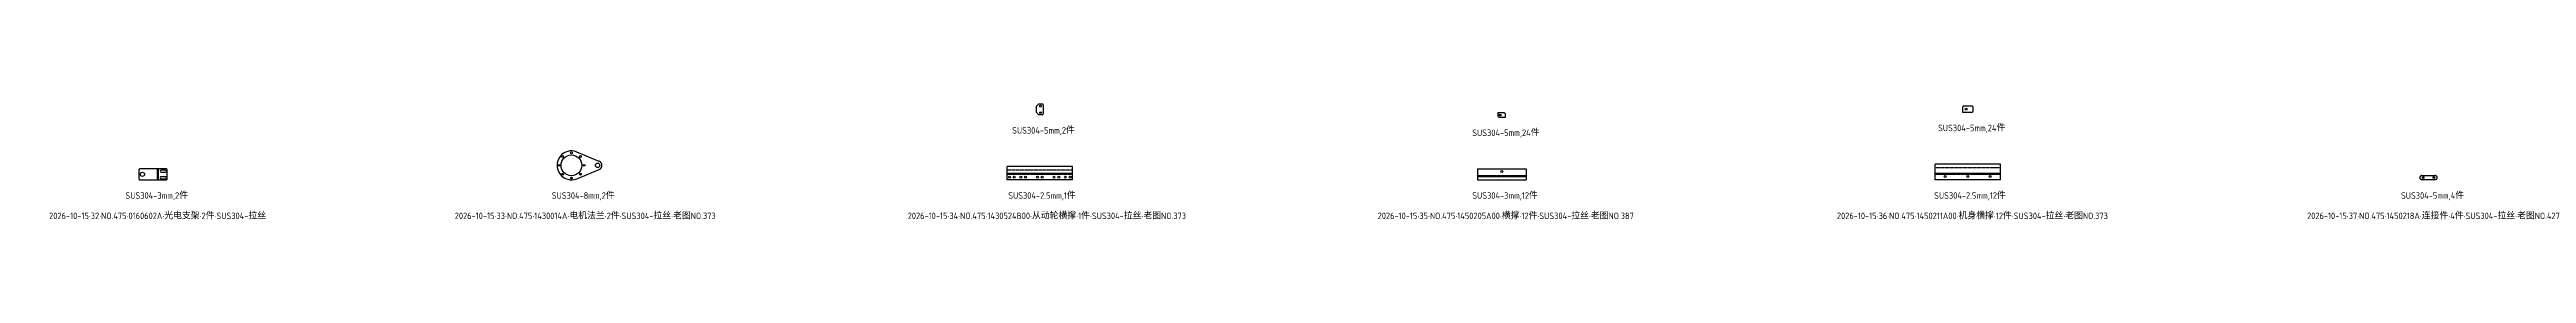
# Model space of a CAD drawing. Header units: inches. Extents: x -1146 to 93018, y 26380 to 28378.
# Drawn here: x 23100 to 34464, y 26431 to 26958 of the extents above; entities that cross this region are included whole.
import ezdxf

# ---------------------------------------------------------------- set-up
doc = ezdxf.new("R2010")
doc.units = ezdxf.units.IN
doc.header["$LTSCALE"] = 0.194989
doc.linetypes.add('CENTER', pattern=[50.8, 31.75, -6.35, 6.35, -6.35])
doc.layers.add('可见 (ISO)', color=7, linetype='Continuous', lineweight=25)
doc.layers.add('折弯线', color=1, linetype='CENTER')
doc.styles.add('Z-English', font='gbenor.shx', dxfattribs={"height": 10, "bigfont": 'hztxt.shx'})

msp = doc.modelspace()

# ---------------------------------------------------------------- linework, layer by layer
at = {"layer": '可见 (ISO)'}
for p, q in [((27628, 26948), (27638, 26958)), ((27628, 26918), (27628, 26948)), ((27638, 26958), (27653, 26958)), ((27658, 26953), (27658, 26913)), ((31878, 26919), (31878, 26944)), ((31883, 26949), (31918, 26949)), ((31923, 26944), (31923, 26924)), ((27638, 26908), (27628, 26918)), ((27653, 26908), (27638, 26908)), ((29775, 26917), (29745, 26917)), ((29745, 26917), (29745, 26902)), ((29750, 26897), (29780, 26897)), ((29775, 26917), (29780, 26912)), ((29780, 26897), (29780, 26912)), ((31918, 26919), (31878, 26919)), ((25622, 26695), (25519, 26738)), ((25519, 26616), (25622, 26658)), ((27793, 26672), (27493, 26672)), ((27493, 26611), (27493, 26672)), ((27793, 26611), (27493, 26611)), ((27793, 26611), (27793, 26672)), ((29651, 26661), (29875, 26661)), ((29651, 26661), (29651, 26611)), ((29651, 26611), (29875, 26611)), ((29875, 26661), (29875, 26611)), ((32050, 26683), (31750, 26683)), ((31750, 26611), (31750, 26683)), ((32050, 26611), (31750, 26611)), ((32050, 26611), (32050, 26683)), ((33984, 26631), (34044, 26631)), ((34044, 26611), (33984, 26611))]:
    msp.add_line(p, q, dxfattribs=at)
for points in [[(23510, 26616, 0.414214), (23515, 26611), (23635, 26611, 0.414214), (23640, 26616), (23640, 26656, 0.414214), (23635, 26661), (23515, 26661, 0.414214), (23510, 26656)], [(23612, 26646), (23632, 26646, 1), (23632, 26655), (23612, 26655, 1)], [(23612, 26616), (23632, 26616, 1), (23632, 26625), (23612, 26625, 1)]]:
    msp.add_lwpolyline(points, format="xyb", close=True, dxfattribs=at)
for centre, radius in [((27646, 26948), 4.19), ((31893, 26934), 4.19), ((27646, 26918), 4.19), ((29755, 26907), 4.19), ((25494, 26677), 47.6), ((25453, 26717), 4.25), ((25494, 26734), 4.25), ((25535, 26717), 4.25), ((23526, 26636), 9.5), ((25437, 26677), 4.25), ((25453, 26636), 4.25), ((25494, 26619), 4.25), ((25535, 26636), 4.25), ((25552, 26677), 4.25), ((25614, 26677), 10.1), ((27504, 26623), 4.25), ((27526, 26623), 4.25), ((27556, 26623), 4.25), ((27578, 26623), 4.25), ((27632, 26623), 4.25), ((27654, 26623), 4.25), ((27708, 26623), 4.25), ((27730, 26623), 4.25), ((27760, 26623), 4.25), ((27782, 26623), 4.25), ((29763, 26649), 4.5), ((31797, 26626), 4.5), ((31900, 26626), 4.5), ((32003, 26626), 4.5), ((33989, 26621), 4.19), ((34039, 26621), 4.19)]:
    msp.add_circle(centre, radius, dxfattribs=at)
for centre, radius, start, end in [((27653, 26953), 5, 0, 90), ((31883, 26944), 5, 90, 180), ((31918, 26944), 5, 0, 90), ((27653, 26913), 5, -90, 0), ((29750, 26902), 5, 180, -90), ((31918, 26924), 5, -90, 0), ((25494, 26677), 66, 67.4597, -67.4597), ((25614, 26677), 20, -67.4597, 67.4597), ((33984, 26621), 10, 90, -90), ((34044, 26621), 10, -90, 90)]:
    msp.add_arc(centre, radius, start, end, dxfattribs=at)
at = {"layer": '折弯线', "color": 5, "linetype": 'CENTER'}
for points in [[(23595, 26611), (23595, 26661)], [(23600, 26611), (23600, 26661)], [(27493, 26641), (27793, 26641)], [(27493, 26637), (27793, 26637)], [(29651, 26631), (29875, 26631)], [(29651, 26626), (29875, 26626)], [(31750, 26641), (32050, 26641)], [(31750, 26637), (32050, 26637)]]:
    msp.add_lwpolyline(points, dxfattribs=at)
at = {"layer": '折弯线', "color": 1, "linetype": 'CENTER', "ltscale": 0.5}
for points in [[(23597, 26611), (23597, 26661)], [(27793, 26655), (27493, 26655)], [(27793, 26639), (27493, 26639)], [(29651, 26628), (29875, 26628)], [(32050, 26666), (31750, 26666)], [(32050, 26639), (31750, 26639)]]:
    msp.add_lwpolyline(points, dxfattribs=at)

# ---------------------------------------------------------------- texts
at = {"color": 3, "style": 'Z-English'}
for s, p in [('SUS304-5mm,2件', (27516, 26822)), ('SUS304-5mm,24件', (29627, 26811)), ('SUS304-5mm,24件', (31764, 26833)), ('SUS304-3mm,2件', (23448, 26524)), ('SUS304-8mm,2件', (25404, 26524)), ('SUS304-2.5mm,1件', (27498, 26524)), ('SUS304-3mm,12件', (29627, 26524)), ('SUS304-2.5mm,12件', (31746, 26524)), ('SUS304-5mm,4件', (33888, 26524))]:
    msp.add_text(s, height=30, dxfattribs=at).set_placement(p)
at = {"color": 2, "style": 'Z-English'}
for s, p in [('2026-10-15·32·NO.475·0160602A·光电支架·2件·SUS304-拉丝', (23098, 26431)), ('2026-10-15·33·NO.475·1430014A·电机法兰·2件·SUS304-拉丝·老图NO.373', (24959, 26431)), ('2026-10-15·34·NO.475·1430524B00·从动轮横撑·1件·SUS304-拉丝·老图NO.373', (27037, 26431)), ('2026-10-15·35·NO.475·1450205A00·横撑·12件·SUS304-拉丝·老图NO.387', (29193, 26431)), ('2026-10-15·36·NO.475·1450211A00·机身横撑·12件·SUS304-拉丝·老图NO.373', (31300, 26431)), ('2026-10-15·37·NO.475·1450218A·连接件·4件·SUS304-拉丝·老图NO.427', (33457, 26431))]:
    msp.add_text(s, height=30, dxfattribs=at).set_placement(p)

doc.saveas('drawing.dxf')
